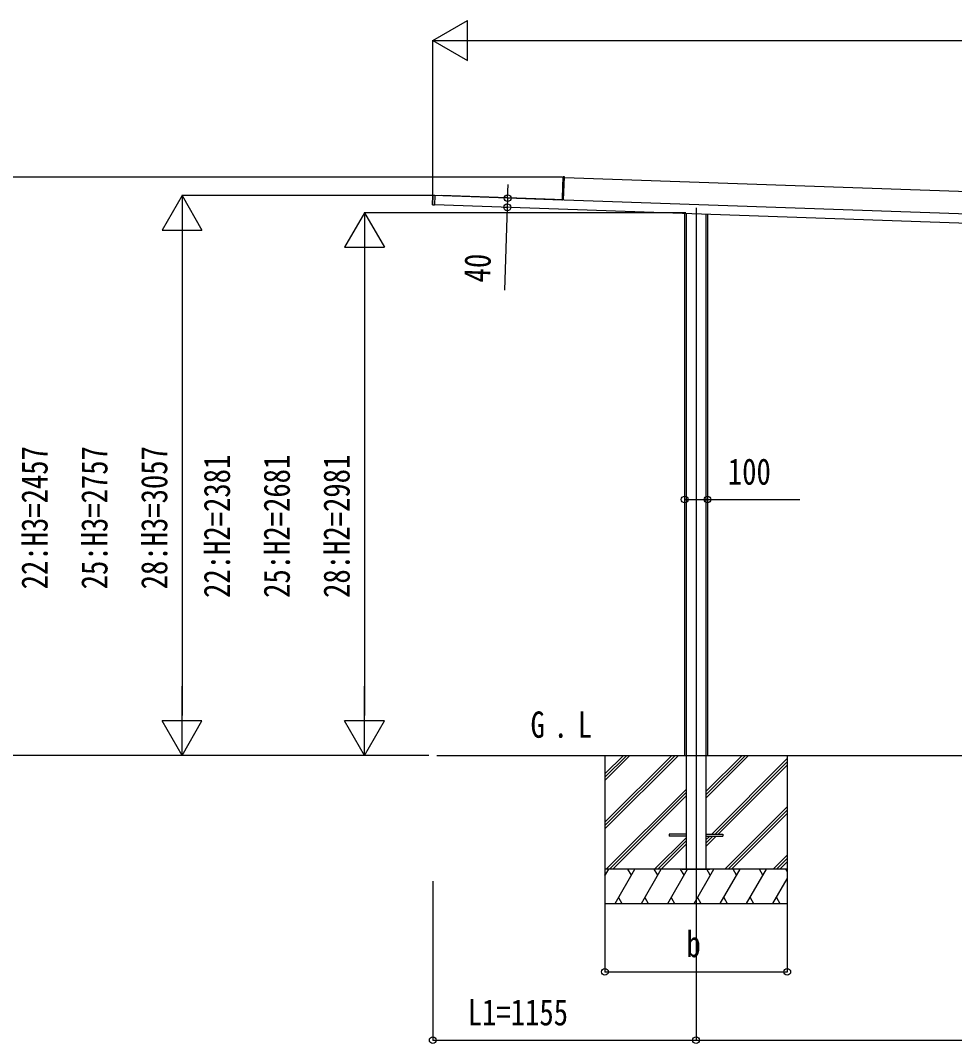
# Model space of a CAD drawing. Units: millimetres, scale not verified. Extents: x -14718 to 14718, y -10397 to 10401.
# Drawn here: x -4576 to -479, y -5976 to -1486 of the extents above; entities that cross this region are included whole.
import ezdxf
from ezdxf.enums import TextEntityAlignment as Align

# ---------------------------------------------------------------- set-up
doc = ezdxf.new("R2010")
doc.units = ezdxf.units.MM
doc.header["$LTSCALE"] = 50
for name, color, linetype in [('0-2_USER1', 3, 'Continuous'), ('0-4_YKK_12', 2, 'Continuous'), ('0-5_YKK_A1', 4, 'Continuous'), ('0-6_YKK_D', 6, 'Continuous')]:
    doc.layers.add(name, color=color, linetype=linetype)
doc.styles.add('ＭＳ ゴシック', font='')
doc.styles.get('ＭＳ ゴシック').set_extended_font_data('MS Gothic')

msp = doc.modelspace()

# ---------------------------------------------------------------- linework, layer by layer
at = {"layer": '0-4_YKK_12'}
msp.add_line((-1612.48, -2308.75), (-1612.48, -5264.1), dxfattribs=at)
at = {"layer": '0-5_YKK_A1'}
for p, q in [((-2195.37, -2172.92), (-2198.59, -2265.02)), ((-2195.37, -2172.92), (-2195.84, -2172.91)), ((-2189.83, -2172.78), (-2195.37, -2172.92)), ((-2195.36, -2172.42), (-2189.82, -2172.28)), ((-2193.38, -2274.19), (-2189.83, -2172.78)), ((-2189.91, -2174.98), (2071.73, -2323.8)), ((-2189.82, -2172.28), (-2189.83, -2172.78)), ((-2768.47, -2295.4), (-2767.03, -2254.34)), ((-2766.56, -2254.36), (-2768, -2295.42)), ((-2766.56, -2254.36), (-2767.03, -2254.34)), ((-2759.02, -2254.16), (-2766.56, -2254.36)), ((-2759.02, -2254.16), (-2760.49, -2296.14)), ((-2201.24, -2274.64), (-2759.06, -2255.16)), ((-2728.12, -2256.24), (-2728.09, -2255.14)), ((-2233.39, -2272.42), (-2728.09, -2255.14)), ((-2723.28, -2256.41), (-2723.27, -2256.11)), ((-2723.27, -2256.11), (-2723.25, -2255.51)), ((2635.6, -2443.55), (-2359.06, -2269.13)), ((-2233.42, -2273.52), (-2233.39, -2272.42)), ((-2228.38, -2273.7), (-2228.37, -2273.4)), ((-2228.37, -2273.4), (-2228.35, -2272.8)), ((-2228.35, -2272.8), (-2228.34, -2272.5)), ((-2224.38, -2273.84), (-2224.36, -2273.14)), ((-2193.39, -2274.22), (-2224.36, -2273.14)), ((-2198.87, -2273.03), (-2199.34, -2273.01)), ((-2198.59, -2265.02), (-2199.06, -2265)), ((-2198.59, -2265.02), (-2198.87, -2273.03)), ((-2193.38, -2274.19), (-2193.4, -2274.92)), ((-2768, -2295.42), (-2768.47, -2295.4)), ((-2760.5, -2296.64), (-2768.01, -2295.92)), ((-2768, -2295.42), (-2760.49, -2296.14)), ((-2760.49, -2296.14), (-2760.5, -2296.64)), ((2634.2, -2483.53), (-2760.45, -2295.14)), ((-1662.48, -2333.48), (-1662.48, -4711.6)), ((-1655.61, -2333.72), (-1655.61, -5211.6)), ((-1569.34, -2336.73), (-1569.34, -5211.6)), ((-1562.48, -2336.97), (-1562.48, -4711.6)), ((-2749.96, -4711.6), (2771.99, -4711.6)), ((-2012.48, -4711.6), (-2012.48, -5361.6)), ((-2012.48, -5005.58), (-1718.5, -4711.6)), ((-2012.48, -5019.72), (-1704.35, -4711.6)), ((-2012.48, -5033.86), (-1690.21, -4711.6)), ((-2012.48, -4793.44), (-1930.63, -4711.6)), ((-2012.48, -4807.59), (-1916.49, -4711.6)), ((-2012.48, -4821.73), (-1902.35, -4711.6)), ((-1569.34, -4899.09), (-1381.84, -4711.6)), ((-1569.34, -4884.95), (-1395.99, -4711.6)), ((-1569.34, -4870.81), (-1410.13, -4711.6)), ((-1212.48, -4711.6), (-1212.48, -5361.6)), ((-1543.5, -5057.1), (-1212.48, -4726.08)), ((-1529.36, -5057.1), (-1212.48, -4740.22)), ((-1515.21, -5057.1), (-1212.48, -4754.36)), ((-2006.37, -5211.6), (-1655.61, -4860.85)), ((-1992.22, -5211.6), (-1655.61, -4874.99)), ((-1978.08, -5211.6), (-1655.61, -4889.13)), ((-1485.87, -5211.6), (-1212.48, -4938.21)), ((-1471.72, -5211.6), (-1212.48, -4952.35)), ((-1457.58, -5211.6), (-1212.48, -4966.49)), ((-1794.23, -5211.6), (-1655.61, -5072.98)), ((-1729.98, -5057.1), (-1729.98, -5066.1)), ((-1655.61, -5057.1), (-1729.98, -5057.1)), ((-1655.61, -5066.1), (-1729.98, -5066.1)), ((-1569.34, -5057.1), (-1494.98, -5057.1)), ((-1569.34, -5111.22), (-1524.21, -5066.1)), ((-1569.34, -5082.94), (-1552.5, -5066.1)), ((-1569.34, -5097.08), (-1538.36, -5066.1)), ((-1569.34, -5066.1), (-1494.98, -5066.1)), ((-1494.98, -5057.1), (-1494.98, -5066.1)), ((-1780.09, -5211.6), (-1655.61, -5087.12)), ((-1765.95, -5211.6), (-1655.61, -5101.26)), ((-1273.73, -5211.6), (-1212.48, -5150.34)), ((-1259.59, -5211.6), (-1212.48, -5164.48)), ((-1245.45, -5211.6), (-1212.48, -5178.63)), ((-1212.48, -5211.6), (-2012.48, -5211.6)), ((-2012.48, -5240.54), (-1995.77, -5211.6)), ((-2010.77, -5237.58), (-2012.48, -5234.62)), ((-1967.93, -5361.6), (-1881.33, -5211.6)), ((-1896.33, -5237.58), (-1911.33, -5211.6)), ((-1852.46, -5361.6), (-1765.86, -5211.6)), ((-1780.86, -5237.58), (-1795.86, -5211.6)), ((-1736.99, -5361.6), (-1650.39, -5211.6)), ((-1665.39, -5237.58), (-1680.39, -5211.6)), ((-1673.38, -5211.6), (-1551.58, -5211.6)), ((-1621.52, -5361.6), (-1534.92, -5211.6)), ((-1549.92, -5237.58), (-1564.92, -5211.6)), ((-1506.05, -5361.6), (-1419.45, -5211.6)), ((-1434.45, -5237.58), (-1449.45, -5211.6)), ((-1390.58, -5361.6), (-1303.98, -5211.6)), ((-1318.98, -5237.58), (-1333.98, -5211.6)), ((-1275.11, -5361.6), (-1212.48, -5253.12)), ((-1212.48, -5222.05), (-1218.51, -5211.6)), ((-1952.93, -5335.62), (-1937.93, -5361.6)), ((-1837.46, -5335.62), (-1822.46, -5361.6)), ((-1721.99, -5335.62), (-1706.99, -5361.6)), ((-1606.52, -5335.62), (-1591.52, -5361.6)), ((-1491.05, -5335.62), (-1476.05, -5361.6)), ((-1375.58, -5335.62), (-1360.58, -5361.6)), ((-1260.11, -5335.62), (-1245.11, -5361.6)), ((-2012.48, -5361.6), (-1212.48, -5361.6))]:
    msp.add_line(p, q, dxfattribs=at)
for points in [[(-2199.34, -2273.01), (-2199.06, -2265), (-2195.84, -2172.91)], [(-2766.55, -2253.86), (-2759, -2253.66), (-2759.02, -2254.16)], [(-2723.25, -2255.51), (-2723.24, -2255.21), (-2228.34, -2272.5)], [(-2224.36, -2273.14), (-2224.34, -2272.64), (-2199.66, -2273.5)]]:
    msp.add_lwpolyline(points, dxfattribs=at)
for centre, radius, start, end in [((-2195.34, -2172.92), 0.5, 91.5, 178), ((-2193.31, -2172.75), 2.07, 171.06854, 184.93146), ((-2766.53, -2254.36), 0.5, 91.5, 178), ((-2764.5, -2254.18), 2.07, 171.06854, 184.93146), ((-2199.84, -2272.99), 0.5, 268, 358), ((-2199.84, -2272.73), 0.765, 269.05171, 301.0406), ((-2199.65, -2273.26), 0.242, 269.80053, 328.78296), ((-2196.77, -2258.23), 15.54, 259.3054, 261.87346), ((-2199.14, -2275.2), 1.85, 83.82294, 99.58333), ((-2202.1, -2273.14), 3.17, 351.51431, 355.97407), ((-2199.87, -2272.99), 1, 337.89786, 358), ((-2193.42, -2274.19), 0.046, 321.12762, 0.80407), ((-2767.97, -2295.42), 0.5, 178, 264.5), ((-2765.95, -2295.74), 2.07, 171.06854, 184.93146)]:
    msp.add_arc(centre, radius, start, end, dxfattribs=at)
for centre, ratio, start_param in [((-2206.46, -2273.76), 0.038227, 0), ((-2206.44, -2273.76), 0.061163, 0.0374041)]:
    msp.add_ellipse(centre, major_axis=(13.07, -0.46), ratio=ratio, start_param=start_param, end_param=0.962078, dxfattribs=at)
at = {"layer": '0-6_YKK_D'}
for p, q in [((-2767.43, -1573.84), (-2615.88, -1486.34)), ((-2615.88, -1661.34), (-2615.88, -1486.34)), ((-2767.43, -2292.79), (-2767.43, -1572.84)), ((-2767.43, -1573.84), (-2615.88, -1661.34)), ((-2767.43, -1573.84), (-2464.32, -1573.84)), ((-2592.43, -1573.84), (2467.58, -1573.84)), ((-2197.73, -2173.84), (-4668.43, -2173.84)), ((-2439.15, -2266.34), (-2437.07, -2206.87)), ((-3867.43, -2254.9), (-3954.93, -2406.46)), ((-2766.55, -2254.9), (-3868.43, -2254.9)), ((-3867.43, -2254.9), (-3779.93, -2406.46)), ((-3867.43, -2254.9), (-3867.43, -2558.01)), ((-2439.15, -2266.34), (-2440.54, -2306.31)), ((-3067.43, -2330.18), (-3154.93, -2481.73)), ((-1657.18, -2330.18), (-3068.43, -2330.18)), ((-3067.43, -2330.18), (-2979.93, -2481.73)), ((-3067.43, -2330.18), (-3067.43, -2633.29)), ((-2459.1, -2305.66), (-2439.54, -2306.35)), ((-2440.54, -2306.31), (-2453.24, -2669.89)), ((-3954.93, -2406.46), (-3779.93, -2406.46)), ((-3867.43, -2429.9), (-3867.43, -4536.6)), ((-3154.93, -2481.73), (-2979.93, -2481.73)), ((-3067.43, -2505.18), (-3067.43, -4536.6)), ((-3867.43, -4711.6), (-3867.43, -4408.49)), ((-3067.43, -4711.6), (-3067.43, -4408.49)), ((-3867.43, -4711.6), (-3954.93, -4560.05)), ((-3779.93, -4560.05), (-3954.93, -4560.05)), ((-3867.43, -4711.6), (-3779.93, -4560.05)), ((-3067.43, -4711.6), (-3154.93, -4560.05)), ((-2979.93, -4560.05), (-3154.93, -4560.05)), ((-3067.43, -4711.6), (-2979.93, -4560.05)), ((-2784.3, -4711.6), (-4668.43, -4711.6)), ((-2784.3, -4711.6), (-3868.43, -4711.6)), ((-2784.3, -4711.6), (-3068.43, -4711.6)), ((-2767.43, -5264.1), (-2767.43, -5962.6)), ((-1612.48, -5265.1), (-1612.48, -5962.6)), ((-1612.48, -5265.1), (-1612.48, -5962.6)), ((-2012.48, -5362.6), (-2012.48, -5662.6)), ((-1212.48, -5362.6), (-1212.48, -5662.6)), ((-2012.48, -5661.6), (-1212.48, -5661.6)), ((-2767.43, -5961.6), (-1612.48, -5961.6)), ((-1612.48, -5961.6), (1487.32, -5961.6))]:
    msp.add_line(p, q, dxfattribs=at)
msp.add_lwpolyline([(-1662.48, -3588.59), (-1562.48, -3588.59), (-1157.38, -3588.59)], dxfattribs=at)
for centre in [(-2439.15, -2266.34), (-2440.54, -2306.31), (-1662.48, -3588.59), (-1562.48, -3588.59), (-2012.48, -5661.6), (-1212.48, -5661.6), (-2767.43, -5961.6), (-1612.48, -5961.6), (-1612.48, -5961.6)]:
    msp.add_circle(centre, 14.88, dxfattribs=at)

# ---------------------------------------------------------------- texts
at = {"layer": '0-2_USER1', "style": 'ＭＳ ゴシック', "width": 0.8}
for s, p in [('G', (-2338.5, -4669.1)), ('L', (-2131.63, -4669.1)), ('.', (-2237.7, -4669.1))]:
    msp.add_text(s, height=115.5, dxfattribs=at).set_placement(p, align=Align.BOTTOM_LEFT)
at = {"layer": '0-6_YKK_D', "style": 'ＭＳ ゴシック', "width": 0.8}
for s, rotation, p in [('40', 88, (-2482.18, -2638.86)), ('22:H3=2457', 90, (-4422.43, -3983.05)), ('25:H3=2757', 90, (-4159.93, -3983.05)), ('28:H3=3057', 90, (-3897.43, -3983.05)), ('22:H2=2381', 90, (-3622.43, -4020.69)), ('25:H2=2681', 90, (-3359.93, -4020.69)), ('28:H2=2981', 90, (-3097.43, -4020.69))]:
    msp.add_text(s, height=115.5, rotation=rotation, dxfattribs=at).set_placement(p, align=Align.BOTTOM_LEFT)
for s, p in [('100', (-1472.98, -3558.59)), ('b', (-1654.48, -5631.6)), ('L1=1155', (-2614.1, -5931.6))]:
    msp.add_text(s, height=115.5, dxfattribs=at).set_placement(p, align=Align.BOTTOM_LEFT)

doc.saveas('drawing.dxf')
